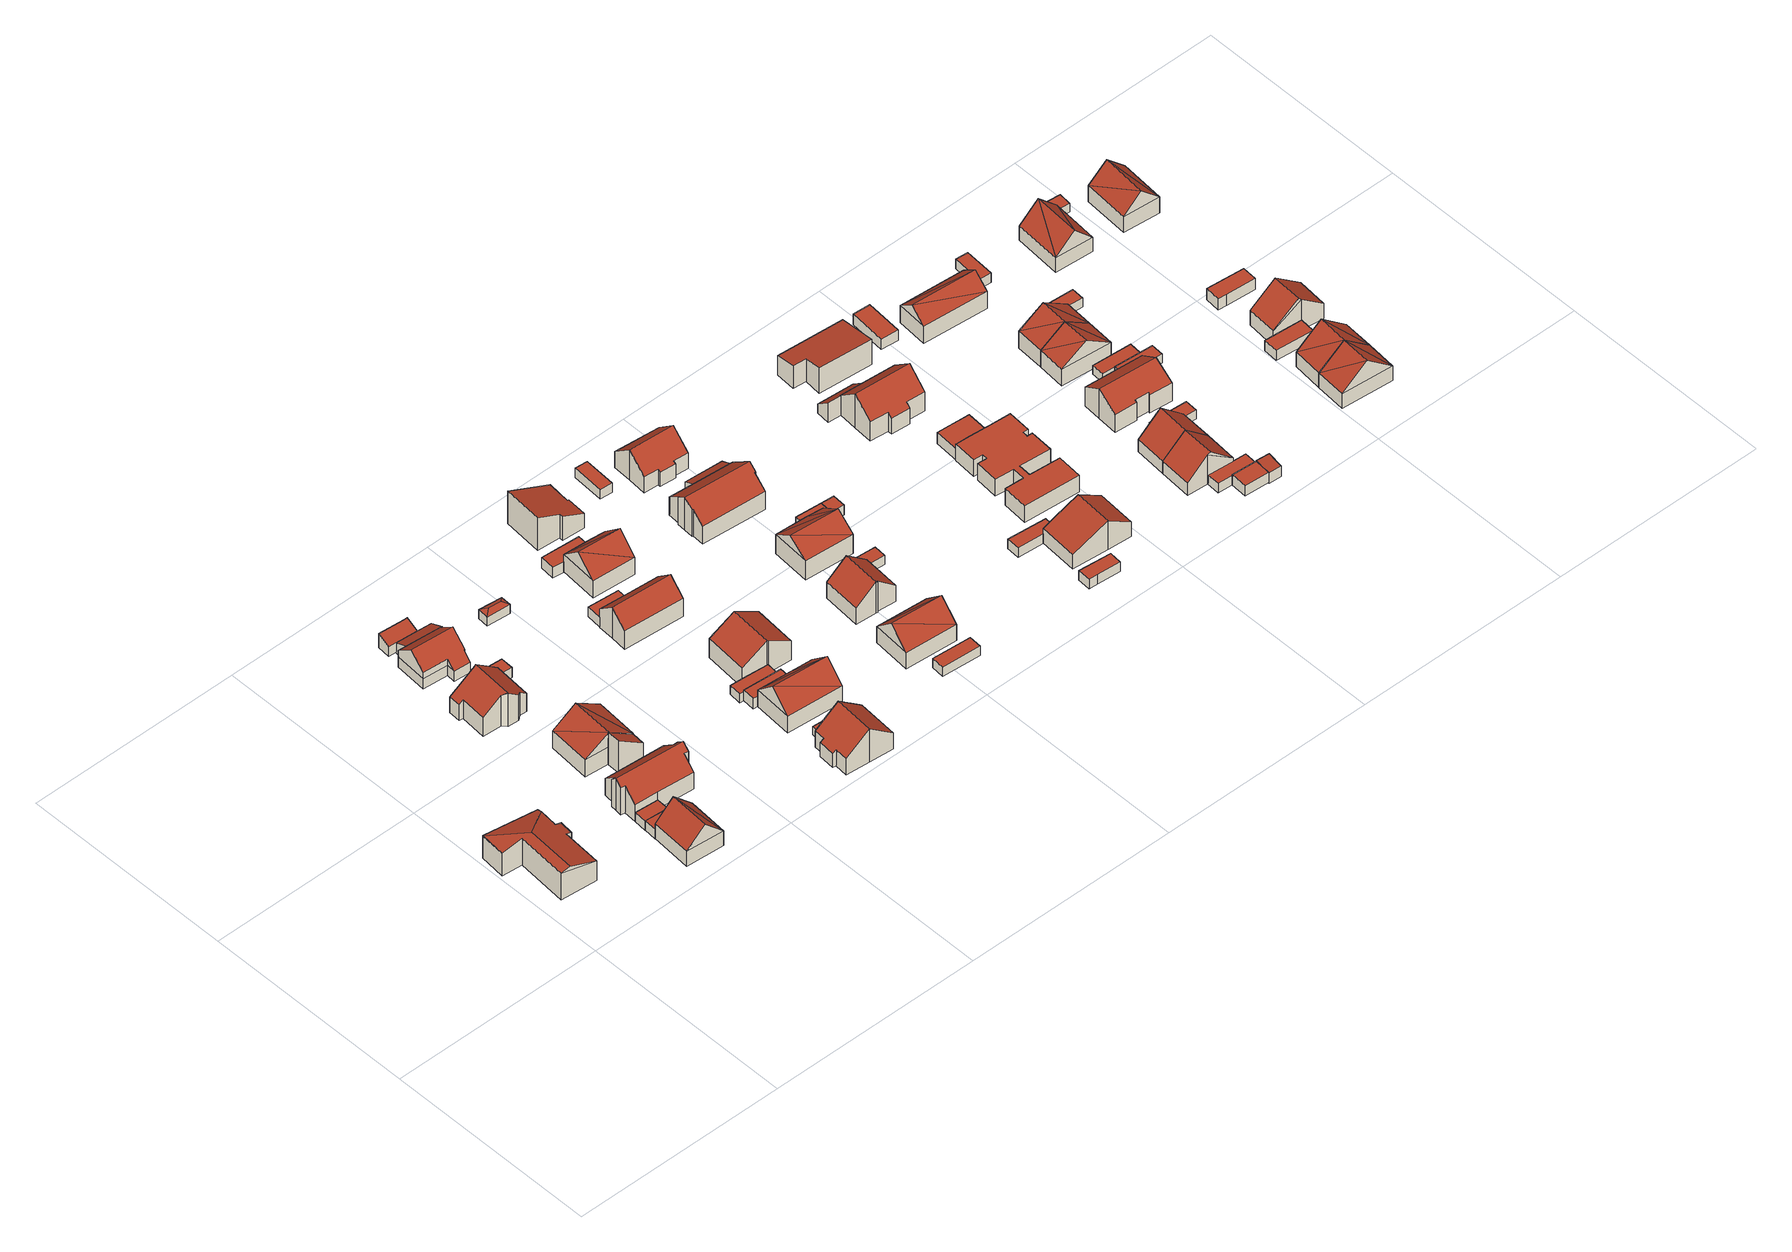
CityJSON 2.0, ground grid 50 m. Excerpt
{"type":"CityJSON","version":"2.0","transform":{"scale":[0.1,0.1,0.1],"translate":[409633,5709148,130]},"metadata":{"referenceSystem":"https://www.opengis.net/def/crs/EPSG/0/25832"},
"CityObjects":{
"building1":{"type":"Building","attributes":{"Gemeindeschluessel":"05978036","Geometrietyp2DReferenz":"3000","function":"31001_1000","roofType":"5000","measuredHeight":7.51},"geometry":[{"type":"MultiSurface","lod":"2","boundaries":[[[0,1,2,3]],[[1,4,5,2]],[[4,6,7,5]],[[6,8,9,7]],[[8,10,11,9]],[[10,12,13,11]],[[12,14,15,13]],[[14,16,17,15]],[[16,18,19,17]],[[18,0,3,19]],[[20,21,1,0,22]],[[16,14,23,20,22,18]],[[4,21,20,23,12,10,8,6]],[[14,12,23]],[[0,18,22]],[[4,1,21]],[[3,2,5,7,9,11,13,15,17,19]]],"semantics":{"surfaces":[{"type":"WallSurface"},{"type":"RoofSurface"},{"type":"GroundSurface"}],"values":[0,0,0,0,0,0,0,0,0,0,1,1,1,0,0,0,2]}}]},
"building2":{"type":"Building","attributes":{"Gemeindeschluessel":"05978036","Geometrietyp2DReferenz":"3000","function":"31001_1000","roofType":"5000","measuredHeight":8.28},"geometry":[{"type":"MultiSurface","lod":"2","boundaries":[[[24,25,26,27]],[[25,28,29,26]],[[28,30,31,29]],[[30,24,27,31]],[[32,33,24,30]],[[33,28,25]],[[28,33,32]],[[25,24,33]],[[30,28,32]],[[27,26,29,31]]],"semantics":{"surfaces":[{"type":"WallSurface"},{"type":"RoofSurface"},{"type":"GroundSurface"}],"values":[0,0,0,0,1,1,1,0,0,2]}}]},
"building3":{"type":"Building","attributes":{"Gemeindeschluessel":"05978036","Geometrietyp2DReferenz":"3000","function":"31001_2460","roofType":"1000","measuredHeight":2.38},"geometry":[{"type":"MultiSurface","lod":"2","boundaries":[[[34,35,36,37]],[[35,38,39,36]],[[38,40,41,39]],[[40,34,37,41]],[[40,38,35,34]],[[37,36,39,41]]],"semantics":{"surfaces":[{"type":"WallSurface"},{"type":"RoofSurface"},{"type":"GroundSurface"}],"values":[0,0,0,0,1,2]}}]},
"building4":{"type":"Building","attributes":{"Gemeindeschluessel":"05978036","Geometrietyp2DReferenz":"3000","function":"31001_2460","roofType":"1000","measuredHeight":2.46},"geometry":[{"type":"MultiSurface","lod":"2","boundaries":[[[42,43,44,45]],[[43,46,47,44]],[[46,48,49,47]],[[48,42,45,49]],[[48,46,43,42]],[[45,44,47,49]]],"semantics":{"surfaces":[{"type":"WallSurface"},{"type":"RoofSurface"},{"type":"GroundSurface"}],"values":[0,0,0,0,1,2]}}]},
"building5":{"type":"Building","attributes":{"Gemeindeschluessel":"05978036","Geometrietyp2DReferenz":"3000","function":"31001_1000","roofType":"3100","measuredHeight":8.38},"geometry":[{"type":"MultiSurface","lod":"2","boundaries":[[[50,51,36,52]],[[51,53,37,36]],[[53,54,55,37]],[[54,56,57,55]],[[56,58,59,57]],[[58,60,61,59]],[[60,62,63,61]],[[62,64,65,63]],[[64,66,67,65]],[[66,68,69,67]],[[68,70,71,69]],[[70,72,73,71]],[[72,74,75,73]],[[74,76,77,75]],[[76,50,52,77]],[[72,70,68,66,64,62,60,58]],[[58,56,54,53,51,50,76,74,72]],[[52,36,37,55,57,59,61,63,65,67,69,71,73,75,77]]],"semantics":{"surfaces":[{"type":"WallSurface"},{"type":"RoofSurface"},{"type":"GroundSurface"}],"values":[0,0,0,0,0,0,0,0,0,0,0,0,0,0,0,1,1,2]}}]},
"building6":{"type":"Building","attributes":{"Gemeindeschluessel":"05978036","Geometrietyp2DReferenz":"3000","function":"31001_1000","roofType":"5000","measuredHeight":8.73},"geometry":[{"type":"MultiSurface","lod":"2","boundaries":[[[78,79,80,81]],[[79,82,83,80]],[[82,84,85,83]],[[84,86,87,85]],[[86,88,89,87]],[[88,90,91,89]],[[90,92,93,91]],[[92,94,95,93]],[[94,96,97,95]],[[96,98,99,97]],[[98,78,81,99]],[[90,100,101,78,98,96,94,92]],[[84,82,79,101,100,88,86]],[[79,78,101]],[[90,88,100]],[[81,80,83,85,87,89,91,93,95,97,99]]],"semantics":{"surfaces":[{"type":"WallSurface"},{"type":"RoofSurface"},{"type":"GroundSurface"}],"values":[0,0,0,0,0,0,0,0,0,0,0,1,1,0,0,2]}}]},
"building7":{"type":"Building","attributes":{"Gemeindeschluessel":"05978036","Geometrietyp2DReferenz":"3000","function":"31001_1000","roofType":"5000","measuredHeight":8.29},"geometry":[{"type":"MultiSurface","lod":"2","boundaries":[[[102,103,104,105]],[[103,106,107,104]],[[106,108,109,107]],[[108,102,105,109]],[[110,108,106]],[[108,110,111]],[[103,111,110]],[[111,103,102]],[[102,108,111]],[[106,103,110]],[[105,104,107,109]]],"semantics":{"surfaces":[{"type":"WallSurface"},{"type":"RoofSurface"},{"type":"GroundSurface"}],"values":[0,0,0,0,1,1,1,1,0,0,2]}}]},
"building8":{"type":"Building","attributes":{"Gemeindeschluessel":"05978036","Geometrietyp2DReferenz":"3000","function":"31001_2460","roofType":"2100","measuredHeight":8.43},"geometry":[{"type":"MultiSurface","lod":"2","boundaries":[[[112,113,114,115]],[[113,116,117,114]],[[116,118,119,117]],[[118,112,115,119]],[[118,116,113,112]],[[115,114,117,119]]],"semantics":{"surfaces":[{"type":"WallSurface"},{"type":"RoofSurface"},{"type":"GroundSurface"}],"values":[0,0,0,0,1,2]}}]},
"building9":{"type":"Building","attributes":{"Gemeindeschluessel":"05978036","Geometrietyp2DReferenz":"3000","function":"31001_1000","roofType":"5000","measuredHeight":7.53},"geometry":[{"type":"MultiSurface","lod":"2","boundaries":[[[120,121,122,123]],[[121,124,125,122]],[[124,126,127,125]],[[126,128,129,127]],[[128,130,131,129]],[[130,132,133,131]],[[132,134,135,133]],[[134,136,137,135]],[[136,120,123,137]],[[138,139,140,141,142]],[[124,143,144,138,142,145,146,126]],[[126,146,128]],[[128,146,145,130]],[[130,145,142,141,132]],[[120,144,143,121]],[[136,139,138,144,120]],[[121,143,124]],[[132,141,140,134]],[[134,140,139,136]],[[123,122,125,127,129,131,133,135,137]]],"semantics":{"surfaces":[{"type":"WallSurface"},{"type":"RoofSurface"},{"type":"GroundSurface"}],"values":[0,0,0,0,0,0,0,0,0,1,1,0,0,0,0,0,0,0,0,2]}}]},
"building10":{"type":"Building","attributes":{"Gemeindeschluessel":"05978036","Geometrietyp2DReferenz":"3000","function":"31001_2460","roofType":"1000","measuredHeight":2.63},"geometry":[{"type":"MultiSurface","lod":"2","boundaries":[[[147,148,149,150]],[[148,151,152,149]],[[151,153,154,152]],[[153,155,156,154]],[[155,147,150,156]],[[155,153,151,148,147]],[[150,149,152,154,156]]],"semantics":{"surfaces":[{"type":"WallSurface"},{"type":"RoofSurface"},{"type":"GroundSurface"}],"values":[0,0,0,0,0,1,2]}}]},
"building11":{"type":"Building","attributes":{"Gemeindeschluessel":"05978036","Geometrietyp2DReferenz":"3000","function":"31001_2460","roofType":"2100","measuredHeight":3.67},"geometry":[{"type":"MultiSurface","lod":"2","boundaries":[[[157,158,159,160]],[[158,161,162,159]],[[161,163,164,162]],[[163,165,166,164]],[[165,157,160,166]],[[165,163,161,158,157]],[[160,159,162,164,166]]],"semantics":{"surfaces":[{"type":"WallSurface"},{"type":"RoofSurface"},{"type":"GroundSurface"}],"values":[0,0,0,0,0,1,2]}}]},
"building12":{"type":"Building","attributes":{"Gemeindeschluessel":"05978036","Geometrietyp2DReferenz":"3000","function":"31001_2460","roofType":"2100","measuredHeight":4.21},"geometry":[{"type":"MultiSurface","lod":"2","boundaries":[[[167,168,169,170]],[[168,171,172,169]],[[171,173,174,172]],[[173,175,176,174]],[[175,167,170,176]],[[175,173,171,168,167]],[[170,169,172,174,176]]],"semantics":{"surfaces":[{"type":"WallSurface"},{"type":"RoofSurface"},{"type":"GroundSurface"}],"values":[0,0,0,0,0,1,2]}}]},
"building13":{"type":"Building","attributes":{"Gemeindeschluessel":"05978036","Geometrietyp2DReferenz":"3000","function":"31001_9998","roofType":"5000","measuredHeight":2.93},"geometry":[{"type":"MultiSurface","lod":"2","boundaries":[[[177,178,179,180]],[[178,181,182,179]],[[181,183,184,182]],[[183,177,180,184]],[[185,186,183,181]],[[185,181,178]],[[186,185,178,177]],[[186,177,183]],[[180,179,182,184]]],"semantics":{"surfaces":[{"type":"WallSurface"},{"type":"RoofSurface"},{"type":"GroundSurface"}],"values":[0,0,0,0,1,1,1,1,2]}}]},
"building14":{"type":"Building","attributes":{"Gemeindeschluessel":"05978036","Geometrietyp2DReferenz":"3000","function":"31001_1000","roofType":"3100","measuredHeight":8.7},"geometry":[{"type":"MultiSurface","lod":"2","boundaries":[[[187,188,189,190]],[[188,191,192,189]],[[191,193,194,192]],[[193,195,196,194]],[[195,197,198,196]],[[197,199,200,198]],[[199,201,202,200]],[[201,203,204,202]],[[203,205,206,204]],[[205,207,208,206]],[[207,209,210,208]],[[209,187,190,210]],[[205,203,201,199,197]],[[197,195,193,191,188,187,209,207,205]],[[190,189,192,194,196,198,200,202,204,206,208,210]]],"semantics":{"surfaces":[{"type":"WallSurface"},{"type":"RoofSurface"},{"type":"GroundSurface"}],"values":[0,0,0,0,0,0,0,0,0,0,0,0,1,1,2]}}]},
"building15":{"type":"Building","attributes":{"Gemeindeschluessel":"05978036","Geometrietyp2DReferenz":"3000","function":"31001_2460","roofType":"1000","measuredHeight":2.17},"geometry":[{"type":"MultiSurface","lod":"2","boundaries":[[[211,212,213,196]],[[212,214,215,213]],[[214,216,200,215]],[[216,211,196,200]],[[216,214,212,211]],[[196,213,215,200]]],"semantics":{"surfaces":[{"type":"WallSurface"},{"type":"RoofSurface"},{"type":"GroundSurface"}],"values":[0,0,0,0,1,2]}}]},
"building16":{"type":"Building","attributes":{"Gemeindeschluessel":"05978036","Geometrietyp2DReferenz":"3000","function":"31001_2460","roofType":"1000","measuredHeight":2.73},"geometry":[{"type":"MultiSurface","lod":"2","boundaries":[[[217,218,219,220]],[[218,221,222,219]],[[221,223,224,222]],[[223,225,226,224]],[[225,217,220,226]],[[225,223,221,218,217]],[[220,219,222,224,226]]],"semantics":{"surfaces":[{"type":"WallSurface"},{"type":"RoofSurface"},{"type":"GroundSurface"}],"values":[0,0,0,0,0,1,2]}}]},
"building17":{"type":"Building","attributes":{"Gemeindeschluessel":"05978036","Geometrietyp2DReferenz":"3000","function":"31001_2460","roofType":"1000","measuredHeight":2.31},"geometry":[{"type":"MultiSurface","lod":"2","boundaries":[[[227,228,229,230]],[[228,231,232,229]],[[231,233,234,232]],[[233,235,236,234]],[[235,227,230,236]],[[235,233,231,228,227]],[[230,229,232,234,236]]],"semantics":{"surfaces":[{"type":"WallSurface"},{"type":"RoofSurface"},{"type":"GroundSurface"}],"values":[0,0,0,0,0,1,2]}}]},
"building18":{"type":"Building","attributes":{"Gemeindeschluessel":"05978036","Geometrietyp2DReferenz":"3000","function":"31001_1000","roofType":"5000","measuredHeight":8.7},"geometry":[{"type":"MultiSurface","lod":"2","boundaries":[[[237,238,224,226]],[[238,239,240,224]],[[239,241,242,240]],[[241,243,244,242]],[[243,237,226,244]],[[238,245,239]],[[237,245,238]],[[245,237,246]],[[246,241,245]],[[241,246,243]],[[241,239,245]],[[237,243,246]],[[226,224,240,242,244]]],"semantics":{"surfaces":[{"type":"WallSurface"},{"type":"RoofSurface"},{"type":"GroundSurface"}],"values":[0,0,0,0,0,1,1,1,1,1,0,0,2]}}]},
"building19":{"type":"Building","attributes":{"Gemeindeschluessel":"05978036","Geometrietyp2DReferenz":"3000","function":"31001_2460","roofType":"1000","measuredHeight":2.52},"geometry":[{"type":"MultiSurface","lod":"2","boundaries":[[[247,248,249,250]],[[248,251,252,249]],[[251,253,254,252]],[[253,247,250,254]],[[253,251,248,247]],[[250,249,252,254]]],"semantics":{"surfaces":[{"type":"WallSurface"},{"type":"RoofSurface"},{"type":"GroundSurface"}],"values":[0,0,0,0,1,2]}}]},
"building20":{"type":"Building","attributes":{"Gemeindeschluessel":"05978036","Geometrietyp2DReferenz":"3000","function":"31001_1000","roofType":"3100","measuredHeight":8.1},"geometry":[{"type":"MultiSurface","lod":"2","boundaries":[[[255,256,257,258]],[[256,259,260,257]],[[259,261,262,260]],[[261,263,264,262]],[[263,265,266,264]],[[265,267,268,266]],[[267,255,258,268]],[[263,261,259,256,255]],[[255,267,265,263]],[[258,257,260,262,264,266,268]]],"semantics":{"surfaces":[{"type":"WallSurface"},{"type":"RoofSurface"},{"type":"GroundSurface"}],"values":[0,0,0,0,0,0,0,1,1,2]}}]},
"building21":{"type":"Building","attributes":{"Gemeindeschluessel":"05978036","Geometrietyp2DReferenz":"3000","function":"31001_1000","roofType":"3100","measuredHeight":8.63},"geometry":[{"type":"MultiSurface","lod":"2","boundaries":[[[269,270,271,234]],[[270,272,232,271]],[[272,273,274,232]],[[273,275,276,274]],[[275,277,278,276]],[[277,279,280,278]],[[279,269,234,280]],[[275,273,272,270]],[[270,269,279,277,275]],[[234,271,232,274,276,278,280]]],"semantics":{"surfaces":[{"type":"WallSurface"},{"type":"RoofSurface"},{"type":"GroundSurface"}],"values":[0,0,0,0,0,0,0,1,1,2]}}]},
"building22":{"type":"Building","attributes":{"Gemeindeschluessel":"05978036","Geometrietyp2DReferenz":"3000","function":"31001_2460","roofType":"1000","measuredHeight":2.79},"geometry":[{"type":"MultiSurface","lod":"2","boundaries":[[[281,282,283,284]],[[282,285,286,283]],[[285,287,288,286]],[[287,289,290,288]],[[289,281,284,290]],[[289,287,285,282,281]],[[284,283,286,288,290]]],"semantics":{"surfaces":[{"type":"WallSurface"},{"type":"RoofSurface"},{"type":"GroundSurface"}],"values":[0,0,0,0,0,1,2]}}]},
"building23":{"type":"Building","attributes":{"Gemeindeschluessel":"05978036","Geometrietyp2DReferenz":"3000","function":"31001_1000","roofType":"3100","measuredHeight":8.66},"geometry":[{"type":"MultiSurface","lod":"2","boundaries":[[[291,292,293,294]],[[292,295,296,293]],[[295,297,298,296]],[[297,299,300,298]],[[299,291,294,300]],[[301,299,297,295]],[[295,302,301]],[[291,301,302]],[[302,292,291]],[[299,301,291]],[[292,302,295]],[[294,293,296,298,300]]],"semantics":{"surfaces":[{"type":"WallSurface"},{"type":"RoofSurface"},{"type":"GroundSurface"}],"values":[0,0,0,0,0,1,1,1,1,0,0,2]}}]},
"building24":{"type":"Building","attributes":{"Gemeindeschluessel":"05978036","Geometrietyp2DReferenz":"3000","function":"31001_1000","roofType":"2100","measuredHeight":8.68},"geometry":[{"type":"MultiSurface","lod":"2","boundaries":[[[303,304,305,306]],[[304,307,308,305]],[[307,309,310,308]],[[309,311,312,310]],[[311,313,314,312]],[[313,315,316,314]],[[315,317,318,316]],[[317,303,306,318]],[[317,315,313,311,309,307,304,303]],[[306,305,308,310,312,314,316,318]]],"semantics":{"surfaces":[{"type":"WallSurface"},{"type":"RoofSurface"},{"type":"GroundSurface"}],"values":[0,0,0,0,0,0,0,0,1,2]}}]},
"building25":{"type":"Building","attributes":{"Gemeindeschluessel":"05978036","Geometrietyp2DReferenz":"3000","function":"31001_2460","roofType":"1000","measuredHeight":2.39},"geometry":[{"type":"MultiSurface","lod":"2","boundaries":[[[319,320,321,322]],[[320,323,324,321]],[[323,325,326,324]],[[325,319,322,326]],[[325,323,320,319]],[[322,321,324,326]]],"semantics":{"surfaces":[{"type":"WallSurface"},{"type":"RoofSurface"},{"type":"GroundSurface"}],"values":[0,0,0,0,1,2]}}]},
"building26":{"type":"Building","attributes":{"Gemeindeschluessel":"05978036","Geometrietyp2DReferenz":"3000","function":"31001_1000","roofType":"3100","measuredHeight":8.46},"geometry":[{"type":"MultiSurface","lod":"2","boundaries":[[[327,328,329,330]],[[328,331,332,329]],[[331,333,334,332]],[[333,327,330,334]],[[331,328,335]],[[327,333,336]],[[327,335,328]],[[335,327,336]],[[336,331,335]],[[331,336,333]],[[330,329,332,334]]],"semantics":{"surfaces":[{"type":"WallSurface"},{"type":"RoofSurface"},{"type":"GroundSurface"}],"values":[0,0,0,0,0,0,1,1,1,1,2]}}]},
"building27":{"type":"Building","attributes":{"Gemeindeschluessel":"05978036","Geometrietyp2DReferenz":"3000","function":"31001_1000","roofType":"3100","measuredHeight":8.24},"geometry":[{"type":"MultiSurface","lod":"2","boundaries":[[[337,338,339,340]],[[338,341,342,339]],[[341,343,344,342]],[[343,345,346,344]],[[345,347,348,346]],[[347,349,350,348]],[[349,351,352,350]],[[351,337,340,352]],[[347,345,343,341]],[[341,338,337,351,349,347]],[[340,339,342,344,346,348,350,352]]],"semantics":{"surfaces":[{"type":"WallSurface"},{"type":"RoofSurface"},{"type":"GroundSurface"}],"values":[0,0,0,0,0,0,0,0,1,1,2]}}]},
"building28":{"type":"Building","attributes":{"Gemeindeschluessel":"05978036","Geometrietyp2DReferenz":"3000","function":"31001_2460","roofType":"1000","measuredHeight":2.37},"geometry":[{"type":"MultiSurface","lod":"2","boundaries":[[[353,354,355,356]],[[354,357,358,355]],[[357,359,360,358]],[[359,353,356,360]],[[359,357,354,353]],[[356,355,358,360]]],"semantics":{"surfaces":[{"type":"WallSurface"},{"type":"RoofSurface"},{"type":"GroundSurface"}],"values":[0,0,0,0,1,2]}}]},
"building29":{"type":"Building","attributes":{"Gemeindeschluessel":"05978036","Geometrietyp2DReferenz":"3000","function":"31001_1000","roofType":"5000","measuredHeight":8.17},"geometry":[{"type":"MultiSurface","lod":"2","boundaries":[[[361,362,363,364]],[[362,365,366,363]],[[365,367,368,366]],[[367,369,370,368]],[[369,361,364,370]],[[371,367,372]],[[367,371,369]],[[362,372,365]],[[361,372,362]],[[372,361,371]],[[367,365,372]],[[361,369,371]],[[364,363,366,368,370]]],"semantics":{"surfaces":[{"type":"WallSurface"},{"type":"RoofSurface"},{"type":"GroundSurface"}],"values":[0,0,0,0,0,1,1,1,1,1,0,0,2]}}]},
"building30":{"type":"Building","attributes":{"Gemeindeschluessel":"05978036","Geometrietyp2DReferenz":"3000","function":"31001_2460","roofType":"1000","measuredHeight":2.43},"geometry":[{"type":"MultiSurface","lod":"2","boundaries":[[[373,374,375,376]],[[374,377,378,375]],[[377,379,380,378]],[[379,373,376,380]],[[379,377,374,373]],[[376,375,378,380]]],"semantics":{"surfaces":[{"type":"WallSurface"},{"type":"RoofSurface"},{"type":"GroundSurface"}],"values":[0,0,0,0,1,2]}}]},
"building31":{"type":"Building","attributes":{"Gemeindeschluessel":"05978036","Geometrietyp2DReferenz":"3000","function":"31001_1000","roofType":"3100","measuredHeight":8.68},"geometry":[{"type":"MultiSurface","lod":"2","boundaries":[[[381,382,383,384]],[[382,385,386,383]],[[385,387,388,386]],[[387,389,390,388]],[[389,391,392,390]],[[391,393,394,392]],[[393,395,396,394]],[[395,397,398,396]],[[397,399,400,398]],[[399,401,402,400]],[[401,403,404,402]],[[403,405,406,404]],[[405,407,408,406]],[[407,409,410,408]],[[409,411,412,410]],[[411,381,384,412]],[[407,405,403,401,399,397,395,393]],[[393,391,389,387,385,382,381,411,409,407]],[[384,383,386,388,390,392,394,396,398,400,402,404,406,408,410,412]]],"semantics":{"surfaces":[{"type":"WallSurface"},{"type":"RoofSurface"},{"type":"GroundSurface"}],"values":[0,0,0,0,0,0,0,0,0,0,0,0,0,0,0,0,1,1,2]}}]},
"building32":{"type":"Building","attributes":{"Gemeindeschluessel":"05978036","Geometrietyp2DReferenz":"3000","function":"31001_1000","roofType":"3100","measuredHeight":7.96},"geometry":[{"type":"MultiSurface","lod":"2","boundaries":[[[413,414,415,416]],[[414,417,418,415]],[[417,419,420,418]],[[419,421,422,420]],[[421,423,424,422]],[[423,425,426,424]],[[425,427,428,426]],[[427,429,430,428]],[[429,431,432,430]],[[431,413,416,432]],[[427,425,423,421]],[[421,419,417,414,413,431,429,427]],[[416,415,418,420,422,424,426,428,430,432]]],"semantics":{"surfaces":[{"type":"WallSurface"},{"type":"RoofSurface"},{"type":"GroundSurface"}],"values":[0,0,0,0,0,0,0,0,0,0,1,1,2]}}]},
"building33":{"type":"Building","attributes":{"Gemeindeschluessel":"05978036","Geometrietyp2DReferenz":"3000","function":"31001_2460","roofType":"2100","measuredHeight":4.54},"geometry":[{"type":"MultiSurface","lod":"2","boundaries":[[[433,434,435,436]],[[434,437,438,435]],[[437,439,440,438]],[[439,433,436,440]],[[439,437,434,433]],[[436,435,438,440]]],"semantics":{"surfaces":[{"type":"WallSurface"},{"type":"RoofSurface"},{"type":"GroundSurface"}],"values":[0,0,0,0,1,2]}}]},
"building34":{"type":"Building","attributes":{"Gemeindeschluessel":"05978036","Geometrietyp2DReferenz":"3000","function":"51009_1610","roofType":"1000","measuredHeight":2.66},"geometry":[{"type":"MultiSurface","lod":"2","boundaries":[[[441,442,443,363]],[[442,444,445,443]],[[444,446,447,445]],[[446,448,366,447]],[[448,441,363,366]],[[448,446,444,442,441]],[[363,443,445,447,366]]],"semantics":{"surfaces":[{"type":"WallSurface"},{"type":"RoofSurface"},{"type":"GroundSurface"}],"values":[0,0,0,0,0,1,2]}}]},
"building35":{"type":"Building","attributes":{"Gemeindeschluessel":"05978036","Geometrietyp2DReferenz":"3000","function":"31001_9998","roofType":"1000","measuredHeight":2.62},"geometry":[{"type":"MultiSurface","lod":"2","boundaries":[[[446,444,449,450]],[[444,451,452,449]],[[451,453,454,452]],[[453,446,450,454]],[[453,451,444,446]],[[450,449,452,454]]],"semantics":{"surfaces":[{"type":"WallSurface"},{"type":"RoofSurface"},{"type":"GroundSurface"}],"values":[0,0,0,0,1,2]}}]},
"building36":{"type":"Building","attributes":{"Gemeindeschluessel":"05978036","Geometrietyp2DReferenz":"3000","function":"31001_2460","roofType":"1000","measuredHeight":2.56},"geometry":[{"type":"MultiSurface","lod":"2","boundaries":[[[455,456,457,458]],[[456,459,460,457]],[[459,461,462,460]],[[461,463,464,462]],[[463,455,458,464]],[[463,461,459,456,455]],[[458,457,460,462,464]]],"semantics":{"surfaces":[{"type":"WallSurface"},{"type":"RoofSurface"},{"type":"GroundSurface"}],"values":[0,0,0,0,0,1,2]}}]},
"building37":{"type":"Building","attributes":{"Gemeindeschluessel":"05978036","Geometrietyp2DReferenz":"3000","function":"31001_2460","roofType":"1000","measuredHeight":2.54},"geometry":[{"type":"MultiSurface","lod":"2","boundaries":[[[465,466,467,468]],[[466,469,470,467]],[[469,471,472,470]],[[471,473,474,472]],[[473,465,468,474]],[[473,471,469,466,465]],[[468,467,470,472,474]]],"semantics":{"surfaces":[{"type":"WallSurface"},{"type":"RoofSurface"},{"type":"GroundSurface"}],"values":[0,0,0,0,0,1,2]}}]},
"building38":{"type":"Building","attributes":{"Gemeindeschluessel":"05978036","Geometrietyp2DReferenz":"3000","function":"31001_1000","roofType":"3100","measuredHeight":7.47},"geometry":[{"type":"MultiSurface","lod":"2","boundaries":[[[475,476,477,478]],[[476,479,480,477]],[[479,481,482,480]],[[481,483,484,482]],[[483,485,486,484]],[[485,487,488,486]],[[487,475,478,488]],[[483,481,479,476]],[[476,475,487,485,483]],[[478,477,480,482,484,486,488]]],"semantics":{"surfaces":[{"type":"WallSurface"},{"type":"RoofSurface"},{"type":"GroundSurface"}],"values":[0,0,0,0,0,0,0,1,1,2]}}]},
"building39":{"type":"Building","attributes":{"Gemeindeschluessel":"05978036","Geometrietyp2DReferenz":"3000","function":"31001_2460","roofType":"2100","measuredHeight":5.22},"geometry":[{"type":"MultiSurface","lod":"2","boundaries":[[[489,490,491,492]],[[490,493,494,491]],[[493,495,496,494]],[[495,497,498,496]],[[497,499,500,498]],[[499,489,492,500]],[[499,497,495,493,490,489]],[[492,491,494,496,498,500]]],"semantics":{"surfaces":[{"type":"WallSurface"},{"type":"RoofSurface"},{"type":"GroundSurface"}],"values":[0,0,0,0,0,0,1,2]}}]},
"building40":{"type":"Building","attributes":{"Gemeindeschluessel":"05978036","Geometrietyp2DReferenz":"3000","function":"31001_1000","roofType":"1000","measuredHeight":4.38},"geometry":[{"type":"MultiSurface","lod":"2","boundaries":[[[501,502,503,504]],[[502,505,506,503]],[[505,507,508,506]],[[507,509,510,508]],[[509,511,512,510]],[[511,513,514,512]],[[513,515,516,514]],[[515,517,518,516]],[[517,519,520,518]],[[519,521,522,520]],[[521,523,524,522]],[[523,525,526,524]],[[525,527,528,526]],[[527,529,530,528]],[[529,531,532,530]],[[531,533,534,532]],[[533,535,536,534]],[[535,537,538,536]],[[537,539,540,538]],[[539,541,542,540]],[[541,543,544,542]],[[543,545,546,544]],[[545,501,504,546]],[[545,543,541,539,537,535,533,531,529,527,525,523,521,519,517,515,513,511,509,507,505,502,501]],[[504,503,506,508,510,512,514,516,518,520,522,524,526,528,530,532,534,536,538,540,542,544,546]]],"semantics":{"surfaces":[{"type":"WallSurface"},{"type":"RoofSurface"},{"type":"GroundSurface"}],"values":[0,0,0,0,0,0,0,0,0,0,0,0,0,0,0,0,0,0,0,0,0,0,0,1,2]}}]},
"building41":{"type":"Building","attributes":{"Gemeindeschluessel":"05978036","Geometrietyp2DReferenz":"3000","function":"31001_1000","roofType":"3100","measuredHeight":8.94},"geometry":[{"type":"MultiSurface","lod":"2","boundaries":[[[547,548,549,550]],[[548,551,552,549]],[[551,553,554,552]],[[553,555,556,554]],[[555,557,558,556]],[[557,559,560,558]],[[559,561,562,560]],[[561,563,564,562]],[[563,565,566,564]],[[565,567,568,566]],[[567,569,570,568]],[[569,547,550,570]],[[565,563,561,559,557,555]],[[555,553,551,548,547,569,567,565]],[[550,549,552,554,556,558,560,562,564,566,568,570]]],"semantics":{"surfaces":[{"type":"WallSurface"},{"type":"RoofSurface"},{"type":"GroundSurface"}],"values":[0,0,0,0,0,0,0,0,0,0,0,0,1,1,2]}}]},
"building42":{"type":"Building","attributes":{"Gemeindeschluessel":"05978036","Geometrietyp2DReferenz":"3000","function":"31001_9998","roofType":"1000","measuredHeight":2.89},"geometry":[{"type":"MultiSurface","lod":"2","boundaries":[[[571,572,573,574]],[[572,575,576,573]],[[575,577,578,576]],[[577,579,580,578]],[[579,581,582,580]],[[581,571,574,582]],[[581,579,577,575,572,571]],[[574,573,576,578,580,582]]],"semantics":{"surfaces":[{"type":"WallSurface"},{"type":"RoofSurface"},{"type":"GroundSurface"}],"values":[0,0,0,0,0,0,1,2]}}]},
"building43":{"type":"Building","attributes":{"Gemeindeschluessel":"05978036","Geometrietyp2DReferenz":"3000","function":"31001_1000","roofType":"2100","measuredHeight":6.67},"geometry":[{"type":"MultiSurface","lod":"2","boundaries":[[[583,584,585,586]],[[584,587,588,585]],[[587,589,590,588]],[[589,591,592,590]],[[591,593,594,592]],[[593,583,586,594]],[[593,591,589,587,584,583]],[[586,585,588,590,592,594]]],"semantics":{"surfaces":[{"type":"WallSurface"},{"type":"RoofSurface"},{"type":"GroundSurface"}],"values":[0,0,0,0,0,0,1,2]}}]},
"building44":{"type":"Building","attributes":{"Gemeindeschluessel":"05978036","Geometrietyp2DReferenz":"3000","function":"31001_1000","roofType":"5000","measuredHeight":8.05},"geometry":[{"type":"MultiSurface","lod":"2","boundaries":[[[595,596,597,598]],[[596,599,600,597]],[[599,601,602,600]],[[601,603,604,602]],[[603,595,598,604]],[[599,596,605,606]],[[601,606,605,595,603]],[[596,595,605]],[[601,599,606]],[[598,597,600,602,604]]],"semantics":{"surfaces":[{"type":"WallSurface"},{"type":"RoofSurface"},{"type":"GroundSurface"}],"values":[0,0,0,0,0,1,1,0,0,2]}}]},
"building45":{"type":"Building","attributes":{"Gemeindeschluessel":"05978036","Geometrietyp2DReferenz":"3000","function":"31001_2460","roofType":"1000","measuredHeight":2.41},"geometry":[{"type":"MultiSurface","lod":"2","boundaries":[[[607,608,602,609]],[[608,610,600,602]],[[610,611,612,600]],[[611,613,614,612]],[[613,607,609,614]],[[613,611,610,608,607]],[[609,602,600,612,614]]],"semantics":{"surfaces":[{"type":"WallSurface"},{"type":"RoofSurface"},{"type":"GroundSurface"}],"values":[0,0,0,0,0,1,2]}}]},
"building46":{"type":"Building","attributes":{"Gemeindeschluessel":"05978036","Geometrietyp2DReferenz":"3000","function":"51009_1610","roofType":"1000","measuredHeight":2.76},"geometry":[{"type":"MultiSurface","lod":"2","boundaries":[[[615,616,617,618]],[[616,619,620,617]],[[619,621,622,620]],[[621,615,618,622]],[[621,619,616,615]],[[618,617,620,622]]],"semantics":{"surfaces":[{"type":"WallSurface"},{"type":"RoofSurface"},{"type":"GroundSurface"}],"values":[0,0,0,0,1,2]}}]},
"building47":{"type":"Building","attributes":{"Gemeindeschluessel":"05978036","Geometrietyp2DReferenz":"3000","function":"31001_2460","roofType":"1000","measuredHeight":2.72},"geometry":[{"type":"MultiSurface","lod":"2","boundaries":[[[623,624,625,626]],[[624,627,628,625]],[[627,629,630,628]],[[629,623,626,630]],[[629,627,624,623]],[[626,625,628,630]]],"semantics":{"surfaces":[{"type":"WallSurface"},{"type":"RoofSurface"},{"type":"GroundSurface"}],"values":[0,0,0,0,1,2]}}]},
"building48":{"type":"Building","attributes":{"Gemeindeschluessel":"05978036","Geometrietyp2DReferenz":"3000","function":"31001_1000","roofType":"5000","measuredHeight":8.07},"geometry":[{"type":"MultiSurface","lod":"2","boundaries":[[[595,631,632,598]],[[631,633,634,632]],[[633,635,636,634]],[[635,596,597,636]],[[596,595,598,597]],[[605,637,633,631,595]],[[596,635,637,605]],[[635,633,637]],[[595,596,605]],[[598,632,634,636,597]]],"semantics":{"surfaces":[{"type":"WallSurface"},{"type":"RoofSurface"},{"type":"GroundSurface"}],"values":[0,0,0,0,0,1,1,0,0,2]}}]},
"building49":{"type":"Building","attributes":{"Gemeindeschluessel":"05978036","Geometrietyp2DReferenz":"3000","function":"31001_1310","roofType":"2100","measuredHeight":2.98},"geometry":[{"type":"MultiSurface","lod":"2","boundaries":[[[638,639,640,641]],[[639,642,643,640]],[[642,644,645,643]],[[644,646,647,645]],[[646,638,641,647]],[[646,644,642,639,638]],[[641,640,643,645,647]]],"semantics":{"surfaces":[{"type":"WallSurface"},{"type":"RoofSurface"},{"type":"GroundSurface"}],"values":[0,0,0,0,0,1,2]}}]},
"building50":{"type":"Building","attributes":{"Gemeindeschluessel":"05978036","Geometrietyp2DReferenz":"3000","function":"31001_2460","roofType":"1000","measuredHeight":2.33},"geometry":[{"type":"MultiSurface","lod":"2","boundaries":[[[648,649,650,634]],[[649,651,652,650]],[[651,653,654,652]],[[653,655,636,654]],[[655,648,634,636]],[[655,653,651,649,648]],[[634,650,652,654,636]]],"semantics":{"surfaces":[{"type":"WallSurface"},{"type":"RoofSurface"},{"type":"GroundSurface"}],"values":[0,0,0,0,0,1,2]}}]},
"building51":{"type":"Building","attributes":{"Gemeindeschluessel":"05978036","Geometrietyp2DReferenz":"3000","function":"31001_1000","roofType":"3100","measuredHeight":7.66},"geometry":[{"type":"MultiSurface","lod":"2","boundaries":[[[656,657,658,659]],[[657,660,661,658]],[[660,662,663,661]],[[662,664,665,663]],[[664,666,667,665]],[[666,668,669,667]],[[668,670,671,669]],[[670,672,673,671]],[[672,674,675,673]],[[674,656,659,675]],[[670,668,666,664]],[[664,662,660,657,656,674,672,670]],[[659,658,661,663,665,667,669,671,673,675]]],"semantics":{"surfaces":[{"type":"WallSurface"},{"type":"RoofSurface"},{"type":"GroundSurface"}],"values":[0,0,0,0,0,0,0,0,0,0,1,1,2]}}]},
"building52":{"type":"Building","attributes":{"Gemeindeschluessel":"05978036","Geometrietyp2DReferenz":"3000","function":"31001_1000","roofType":"3100","measuredHeight":7.44},"geometry":[{"type":"MultiSurface","lod":"2","boundaries":[[[676,677,678,679]],[[677,680,681,678]],[[680,682,683,681]],[[682,676,679,683]],[[680,677,684]],[[676,682,685]],[[684,676,685]],[[676,684,677]],[[680,685,682]],[[685,680,684]],[[679,678,681,683]]],"semantics":{"surfaces":[{"type":"WallSurface"},{"type":"RoofSurface"},{"type":"GroundSurface"}],"values":[0,0,0,0,0,0,1,1,1,1,2]}}]},
"building53":{"type":"Building","attributes":{"Gemeindeschluessel":"05978036","Geometrietyp2DReferenz":"3000","function":"31001_1000","roofType":"3100","measuredHeight":8.41},"geometry":[{"type":"MultiSurface","lod":"2","boundaries":[[[686,687,688,689]],[[687,690,691,688]],[[690,692,693,691]],[[692,686,689,693]],[[690,687,694]],[[686,692,695]],[[695,687,686]],[[687,695,694]],[[692,694,695]],[[694,692,690]],[[689,688,691,693]]],"semantics":{"surfaces":[{"type":"WallSurface"},{"type":"RoofSurface"},{"type":"GroundSurface"}],"values":[0,0,0,0,0,0,1,1,1,1,2]}}]},
"building54":{"type":"Building","attributes":{"Gemeindeschluessel":"05978036","Geometrietyp2DReferenz":"3000","function":"31001_1000","roofType":"3100","measuredHeight":8.39},"geometry":[{"type":"MultiSurface","lod":"2","boundaries":[[[692,696,697,693]],[[696,698,699,697]],[[698,686,689,699]],[[686,692,693,689]],[[698,696,700]],[[692,686,695]],[[696,695,700]],[[695,696,692]],[[700,686,698]],[[686,700,695]],[[693,697,699,689]]],"semantics":{"surfaces":[{"type":"WallSurface"},{"type":"RoofSurface"},{"type":"GroundSurface"}],"values":[0,0,0,0,0,0,1,1,1,1,2]}}]},
"building55":{"type":"Building","attributes":{"Gemeindeschluessel":"05978036","Geometrietyp2DReferenz":"3000","function":"31001_2460","roofType":"1000","measuredHeight":2.28},"geometry":[{"type":"MultiSurface","lod":"2","boundaries":[[[701,702,703,704]],[[702,705,706,703]],[[705,707,708,706]],[[707,701,704,708]],[[707,705,702,701]],[[704,703,706,708]]],"semantics":{"surfaces":[{"type":"WallSurface"},{"type":"RoofSurface"},{"type":"GroundSurface"}],"values":[0,0,0,0,1,2]}}]},
"building56":{"type":"Building","attributes":{"Gemeindeschluessel":"05978036","Geometrietyp2DReferenz":"3000","function":"31001_2460","roofType":"1000","measuredHeight":2.31},"geometry":[{"type":"MultiSurface","lod":"2","boundaries":[[[709,710,711,712]],[[710,713,714,711]],[[713,715,716,714]],[[715,709,712,716]],[[715,713,710,709]],[[712,711,714,716]]],"semantics":{"surfaces":[{"type":"WallSurface"},{"type":"RoofSurface"},{"type":"GroundSurface"}],"values":[0,0,0,0,1,2]}}]},
"building57":{"type":"Building","attributes":{"Gemeindeschluessel":"05978036","Geometrietyp2DReferenz":"3000","function":"31001_2460","roofType":"1000","measuredHeight":2.41},"geometry":[{"type":"MultiSurface","lod":"2","boundaries":[[[717,718,719,720]],[[718,721,722,719]],[[721,723,724,722]],[[723,717,720,724]],[[723,721,718,717]],[[720,719,722,724]]],"semantics":{"surfaces":[{"type":"WallSurface"},{"type":"RoofSurface"},{"type":"GroundSurface"}],"values":[0,0,0,0,1,2]}}]},
"building58":{"type":"Building","attributes":{"Gemeindeschluessel":"05978036","Geometrietyp2DReferenz":"3000","function":"31001_2460","roofType":"1000","measuredHeight":2.51},"geometry":[{"type":"MultiSurface","lod":"2","boundaries":[[[725,726,727,728]],[[726,729,730,727]],[[729,731,732,730]],[[731,725,728,732]],[[731,729,726,725]],[[728,727,730,732]]],"semantics":{"surfaces":[{"type":"WallSurface"},{"type":"RoofSurface"},{"type":"GroundSurface"}],"values":[0,0,0,0,1,2]}}]},
"building59":{"type":"Building","attributes":{"Gemeindeschluessel":"05978036","Geometrietyp2DReferenz":"3000","function":"31001_1000","roofType":"3100","measuredHeight":8.86},"geometry":[{"type":"MultiSurface","lod":"2","boundaries":[[[733,734,735,736]],[[734,737,738,735]],[[737,739,740,738]],[[739,733,736,740]],[[737,734,741]],[[733,739,742]],[[742,734,733]],[[734,742,741]],[[739,741,742]],[[741,739,737]],[[736,735,738,740]]],"semantics":{"surfaces":[{"type":"WallSurface"},{"type":"RoofSurface"},{"type":"GroundSurface"}],"values":[0,0,0,0,0,0,1,1,1,1,2]}}]},
"building60":{"type":"Building","attributes":{"Gemeindeschluessel":"05978036","Geometrietyp2DReferenz":"3000","function":"31001_2460","roofType":"1000","measuredHeight":2.68},"geometry":[{"type":"MultiSurface","lod":"2","boundaries":[[[743,744,745,746]],[[744,747,748,745]],[[747,749,750,748]],[[749,751,752,750]],[[751,743,746,752]],[[751,749,747,744,743]],[[746,745,748,750,752]]],"semantics":{"surfaces":[{"type":"WallSurface"},{"type":"RoofSurface"},{"type":"GroundSurface"}],"values":[0,0,0,0,0,1,2]}}]},
"building61":{"type":"Building","attributes":{"Gemeindeschluessel":"05978036","Geometrietyp2DReferenz":"3000","function":"31001_1000","roofType":"3100","measuredHeight":8.92},"geometry":[{"type":"MultiSurface","lod":"2","boundaries":[[[739,753,754,740]],[[753,755,756,754]],[[755,733,736,756]],[[733,739,740,736]],[[755,753,757]],[[739,733,742]],[[753,742,757]],[[742,753,739]],[[757,733,755]],[[733,757,742]],[[740,754,756,736]]],"semantics":{"surfaces":[{"type":"WallSurface"},{"type":"RoofSurface"},{"type":"GroundSurface"}],"values":[0,0,0,0,0,0,1,1,1,1,2]}}]},
"building62":{"type":"Building","attributes":{"Gemeindeschluessel":"05978036","Geometrietyp2DReferenz":"3000","function":"31001_1000","roofType":"3100","measuredHeight":8.27},"geometry":[{"type":"MultiSurface","lod":"2","boundaries":[[[758,759,760,761]],[[759,762,763,760]],[[762,764,765,763]],[[764,758,761,765]],[[762,759,766]],[[758,764,767]],[[766,758,767]],[[758,766,759]],[[762,767,764]],[[767,762,766]],[[761,760,763,765]]],"semantics":{"surfaces":[{"type":"WallSurface"},{"type":"RoofSurface"},{"type":"GroundSurface"}],"values":[0,0,0,0,0,0,1,1,1,1,2]}}]},
"building63":{"type":"Building","attributes":{"Gemeindeschluessel":"05978036","Geometrietyp2DReferenz":"3000","function":"31001_1000","roofType":"5000","measuredHeight":8.8},"geometry":[{"type":"MultiSurface","lod":"2","boundaries":[[[768,769,770,748]],[[769,771,772,770]],[[771,773,774,772]],[[773,775,750,774]],[[775,768,748,750]],[[775,773,771,776,777]],[[777,776,769,768]],[[771,769,776]],[[768,775,777]],[[748,770,772,774,750]]],"semantics":{"surfaces":[{"type":"WallSurface"},{"type":"RoofSurface"},{"type":"GroundSurface"}],"values":[0,0,0,0,0,1,1,0,0,2]}}]},
"building64":{"type":"Building","attributes":{"Gemeindeschluessel":"05978036","Geometrietyp2DReferenz":"3000","function":"31001_2460","roofType":"1000","measuredHeight":2.84},"geometry":[{"type":"MultiSurface","lod":"2","boundaries":[[[778,779,780,781]],[[779,782,783,780]],[[782,784,785,783]],[[784,786,787,785]],[[786,778,781,787]],[[786,784,782,779,778]],[[781,780,783,785,787]]],"semantics":{"surfaces":[{"type":"WallSurface"},{"type":"RoofSurface"},{"type":"GroundSurface"}],"values":[0,0,0,0,0,1,2]}}]},
"building65":{"type":"Building","attributes":{"Gemeindeschluessel":"05978036","Geometrietyp2DReferenz":"3000","function":"31001_1310","roofType":"1000","measuredHeight":2.29},"geometry":[{"type":"MultiSurface","lod":"2","boundaries":[[[788,789,790,791]],[[789,792,793,790]],[[792,794,795,793]],[[794,788,791,795]],[[794,792,789,788]],[[791,790,793,795]]],"semantics":{"surfaces":[{"type":"WallSurface"},{"type":"RoofSurface"},{"type":"GroundSurface"}],"values":[0,0,0,0,1,2]}}]},
"building66":{"type":"Building","attributes":{"Gemeindeschluessel":"05978036","Geometrietyp2DReferenz":"3000","function":"31001_1000","roofType":"3100","measuredHeight":8.41},"geometry":[{"type":"MultiSurface","lod":"2","boundaries":[[[796,797,798,799]],[[797,800,801,798]],[[800,802,803,801]],[[802,796,799,803]],[[800,797,804]],[[796,802,805]],[[805,797,796]],[[797,805,804]],[[802,804,805]],[[804,802,800]],[[799,798,801,803]]],"semantics":{"surfaces":[{"type":"WallSurface"},{"type":"RoofSurface"},{"type":"GroundSurface"}],"values":[0,0,0,0,0,0,1,1,1,1,2]}}]}
},
"vertices":[
[14,325,66],[144,314,55],[144,314,7],[14,325,7],[139,260,58],[139,260,7],[153,259,54],[153,259,7],[150,227,53],[150,227,7],[137,228,58],[137,228,7],[130,136,58],[130,136,7],[46,143,77],[46,143,7],[56,261,77],[56,261,7],[9,265,66],[9,265,7],[76,257,82],[143,303,58],[14,324,66],[67,141,82],
[280,137,54],[368,130,54],[368,130,15],[280,137,15],[361,36,54],[361,36,15],[273,43,54],[273,43,15],[317,39,98],[324,134,98],
[285,197,37],[339,193,37],[339,193,13],[285,197,13],[337,163,37],[337,163,13],[282,167,37],[282,167,13],
[280,137,39],[282,167,39],[282,167,14],[280,137,14],[362,160,39],[362,160,14],[360,131,39],[360,131,14],
[424,186,57],[339,193,57],[424,186,13],[285,197,57],[287,227,84],[287,227,13],[277,228,84],[277,228,13],[279,243,97],[279,243,13],[280,257,84],[280,257,13],[289,256,84],[289,256,13],[292,287,57],[292,287,13],[431,276,57],[431,276,13],[429,246,83],[429,246,13],[439,246,83],[439,246,13],[438,230,97],[438,230,13],[437,214,83],[437,214,13],[427,215,83],[427,215,13],
[289,643,96],[344,639,58],[344,639,10],[289,643,10],[337,552,58],[337,552,10],[321,553,70],[321,553,10],[310,544,78],[310,544,10],[285,546,97],[285,546,10],[276,556,91],[276,556,10],[233,559,58],[233,559,10],[238,619,58],[238,619,10],[228,620,51],[228,620,10],[230,648,51],[230,648,10],[284,547,98],[292,643,98],
[297,347,58],[305,446,58],[305,446,13],[297,347,13],[419,437,58],[419,437,13],[411,338,58],[411,338,13],[361,442,96],[353,342,96],
[408,308,56],[349,312,98],[349,312,14],[408,308,14],[351,342,98],[351,342,14],[411,338,56],[411,338,14],
[336,721,35],[334,721,35],[334,721,8],[336,721,8],[332,701,35],[332,701,8],[293,704,35],[293,704,8],[295,724,35],[295,724,8],[237,729,35],[237,729,8],[243,803,35],[243,803,8],[264,801,35],[264,801,8],[342,795,35],[342,795,8],[339,757,83],[342,795,52],[264,801,52],[243,803,52],[240,765,83],[334,721,52],[336,721,52],[237,729,52],[295,724,52],
[289,643,37],[292,673,37],[292,673,11],[289,643,11],[380,666,37],[380,666,11],[378,636,37],[378,636,11],[344,639,37],[344,639,11],
[250,837,32],[252,867,44],[252,867,7],[250,837,7],[313,862,44],[313,862,7],[320,862,44],[320,862,7],[318,832,32],[318,832,7],
[264,801,50],[267,836,32],[267,836,7],[264,801,7],[351,829,32],[351,829,7],[348,795,50],[348,795,7],[342,795,50],[342,795,7],
[438,792,36],[492,787,36],[492,787,13],[438,792,13],[490,762,36],[490,762,13],[436,766,36],[436,766,13],[479,775,42],[450,778,42],
[648,45,57],[651,83,57],[651,83,21],[648,45,21],[659,82,63],[659,82,21],[661,107,63],[661,107,21],[677,106,77],[677,106,21],[716,103,108],[716,103,21],[767,99,67],[767,99,21],[772,98,63],[772,98,21],[765,4,63],[765,4,21],[709,9,108],[709,9,21],[653,13,63],[653,13,21],[656,44,63],[656,44,21],
[677,106,42],[680,135,42],[680,135,21],[769,128,42],[769,128,21],[767,99,42],
[644,259,50],[646,288,50],[646,288,23],[644,259,23],[735,281,50],[735,281,23],[733,252,50],[733,252,23],[654,258,50],[654,258,23],
[638,290,43],[641,319,43],[641,319,20],[638,290,20],[670,317,43],[670,317,20],[731,312,43],[731,312,20],[728,282,43],[728,282,20],
[654,258,67],[733,252,67],[784,248,67],[784,248,23],[777,158,67],[777,158,23],[647,168,67],[647,168,23],[780,202,110],[651,213,110],
[582,615,47],[585,650,47],[585,650,22],[582,615,22],[657,644,47],[657,644,22],[654,609,47],[654,609,22],
[580,578,102],[582,615,69],[582,615,21],[580,578,21],[654,609,69],[654,609,21],[722,604,69],[722,604,21],[719,567,102],[719,567,21],[716,529,69],[716,529,21],[577,540,69],[577,540,21],
[731,312,105],[729,312,106],[729,312,20],[670,317,69],[678,417,70],[678,417,20],[737,412,106],[737,412,20],[795,407,70],[795,407,20],[787,308,69],[787,308,20],
[610,774,44],[613,808,44],[613,808,16],[610,774,16],[702,801,44],[702,801,16],[700,766,44],[700,766,16],[635,771,44],[635,771,16],
[727,674,64],[628,682,64],[628,682,19],[727,674,19],[635,771,64],[635,771,19],[700,766,64],[700,766,19],[734,763,64],[734,763,19],[731,719,106],[631,726,106],
[748,930,56],[744,878,55],[744,878,15],[748,930,15],[748,878,54],[748,878,15],[745,832,54],[745,832,15],[693,836,77],[693,836,15],[693,844,77],[693,844,15],[640,848,101],[640,848,15],[648,938,101],[648,938,15],
[963,109,50],[1052,102,50],[1052,102,26],[963,109,26],[1050,72,50],[1050,72,26],[960,79,50],[960,79,26],
[933,231,65],[1052,222,65],[1052,222,23],[933,231,23],[1046,133,65],[1046,133,23],[926,142,65],[926,142,23],[1049,177,108],[929,187,108],
[989,290,104],[988,287,104],[988,287,24],[989,290,24],[985,288,106],[985,288,24],[937,291,66],[937,291,24],[945,381,66],[945,381,24],[992,378,106],[992,378,24],[1040,374,66],[1040,374,24],[1033,286,66],[1033,286,24],
[848,866,39],[819,868,39],[819,868,15],[848,866,15],[824,943,39],[824,943,15],[853,941,39],[853,941,15],
[957,535,71],[1030,530,71],[1030,530,21],[957,535,21],[1070,526,71],[1070,526,21],[1063,436,71],[1063,436,21],[950,445,71],[950,445,21],[953,490,103],[1067,481,103],
[1086,400,49],[1084,371,49],[1084,371,25],[1086,400,25],[994,378,49],[994,378,25],[997,407,49],[997,407,25],
[883,747,65],[943,742,65],[943,742,18],[883,747,18],[1031,735,65],[1031,735,18],[1033,735,65],[1033,735,18],[1030,703,90],[1030,703,18],[1033,703,90],[1033,703,18],[1031,685,104],[1031,685,18],[1030,668,90],[1030,668,18],[1027,668,90],[1027,668,18],[1025,636,65],[1025,636,18],[876,648,65],[876,648,18],[878,676,87],[878,676,18],[875,676,88],[875,676,18],[877,698,104],[877,698,18],[878,718,88],[878,718,18],[881,718,88],[881,718,18],
[960,813,53],[923,816,53],[923,816,16],[960,813,16],[923,821,57],[923,821,16],[890,824,57],[890,824,16],[893,867,96],[893,867,16],[896,911,57],[896,911,16],[1001,902,57],[1001,902,16],[997,859,96],[997,859,16],[994,815,57],[994,815,16],[960,818,57],[960,818,16],
[1034,765,45],[1031,735,62],[1031,735,17],[1034,765,17],[943,742,62],[943,742,17],[946,772,45],[946,772,17],
[1030,530,48],[1032,560,48],[1032,560,21],[1092,555,48],[1092,555,21],[1090,525,48],[1090,525,21],[1070,526,48],
[1092,555,22],[1090,525,22],[1122,552,48],[1122,552,22],[1120,522,48],[1120,522,22],
[1309,52,66],[1311,82,66],[1311,82,41],[1309,52,41],[1386,75,66],[1386,75,41],[1383,46,66],[1383,46,41],[1330,50,66],[1330,50,41],
[1270,205,64],[1272,235,64],[1272,235,39],[1270,205,39],[1361,227,64],[1361,227,39],[1359,198,64],[1359,198,39],[1329,200,64],[1329,200,39],
[1359,198,92],[1413,194,116],[1413,194,41],[1359,198,41],[1469,190,79],[1469,190,41],[1462,100,79],[1462,100,41],[1406,104,116],[1406,104,41],[1322,111,79],[1322,111,41],[1329,200,79],[1329,200,41],
[1289,713,83],[1259,715,83],[1259,715,31],[1289,713,31],[1262,747,55],[1262,747,31],[1347,741,55],[1347,741,31],[1344,711,81],[1344,711,31],[1289,715,81],[1289,715,31],
[1350,354,82],[1355,408,82],[1355,408,38],[1350,354,38],[1376,406,82],[1376,406,38],[1377,418,82],[1377,418,38],[1356,420,82],[1356,420,38],[1360,474,82],[1360,474,38],[1363,473,82],[1363,473,38],[1394,471,82],[1394,471,38],[1440,467,82],[1440,467,38],[1490,463,82],[1490,463,38],[1486,409,82],[1486,409,38],[1474,410,82],[1474,410,38],[1473,398,82],[1473,398,38],[1485,397,82],[1485,397,38],[1481,343,82],[1481,343,38],[1408,349,82],[1408,349,38],[1406,320,82],[1406,320,38],[1478,314,82],[1478,314,38],[1473,255,82],[1473,255,38],[1343,265,82],[1343,265,38],[1348,324,82],[1348,324,38],[1391,321,82],[1391,321,38],[1393,350,82],[1393,350,38],
[1368,608,73],[1325,611,73],[1325,611,32],[1368,608,32],[1325,621,82],[1325,621,32],[1282,625,82],[1282,625,32],[1286,670,121],[1286,670,32],[1289,713,84],[1289,713,32],[1289,715,82],[1289,715,32],[1344,711,82],[1344,711,32],[1419,705,82],[1419,705,32],[1416,660,121],[1416,660,32],[1412,614,82],[1412,614,32],[1369,618,82],[1369,618,32],
[1363,473,64],[1368,533,64],[1368,533,35],[1363,473,35],[1398,531,64],[1398,531,35],[1444,527,64],[1444,527,35],[1440,467,64],[1440,467,35],[1394,471,64],[1394,471,35],
[1274,828,88],[1277,874,80],[1277,874,29],[1274,828,29],[1432,861,80],[1432,861,29],[1425,774,96],[1425,774,29],[1301,785,96],[1301,785,29],[1305,825,88],[1305,825,29],
[1618,182,74],[1727,174,74],[1727,174,42],[1618,182,42],[1721,99,74],[1721,99,42],[1661,104,118],[1661,104,42],[1612,107,74],[1612,107,42],[1672,178,123],[1667,103,123],
[1659,74,66],[1661,104,66],[1659,74,42],[1721,99,66],[1751,97,66],[1751,97,42],[1749,67,66],[1749,67,42],
[1693,71,69],[1750,67,69],[1750,67,42],[1693,71,42],[1747,29,69],[1747,29,42],[1690,33,69],[1690,33,42],
[1506,788,55],[1466,792,55],[1466,792,28],[1506,788,28],[1473,877,55],[1473,877,28],[1513,874,55],[1513,874,28],
[1624,256,74],[1624,256,42],[1673,253,118],[1673,253,42],[1732,248,74],[1732,248,42],[1678,252,123],
[1747,28,68],[1747,29,68],[1747,29,41],[1747,28,41],[1750,67,71],[1750,67,41],[1780,64,71],[1780,64,41],[1776,26,68],[1776,26,41],
[1673,253,65],[1676,282,65],[1676,282,42],[1765,275,65],[1765,275,42],[1763,246,65],[1763,246,42],[1732,248,65],
[1714,324,87],[1682,327,87],[1682,327,37],[1714,324,37],[1682,322,84],[1682,322,37],[1630,326,84],[1630,326,37],[1634,374,114],[1634,374,37],[1637,416,87],[1637,416,37],[1773,405,87],[1773,405,37],[1769,363,114],[1769,363,37],[1766,315,84],[1766,315,37],[1713,320,84],[1713,320,37],
[1682,734,78],[1532,746,78],[1532,746,33],[1682,734,33],[1538,817,78],[1538,817,33],[1688,805,78],[1688,805,33],[1535,781,107],[1685,769,107],
[1764,541,79],[1759,476,79],[1759,476,35],[1764,541,35],[1643,486,79],[1643,486,35],[1648,550,79],[1648,550,35],[1701,481,119],[1706,546,119],
[1653,615,79],[1653,615,35],[1769,606,79],[1769,606,35],[1711,611,119],
[1797,463,58],[1795,434,58],[1795,434,35],[1797,463,35],[1705,441,58],[1705,441,35],[1707,470,58],[1707,470,35],
[1823,431,60],[1821,402,60],[1821,402,36],[1823,431,36],[1731,409,60],[1731,409,36],[1733,438,60],[1733,438,36],
[1727,649,59],[1816,642,59],[1816,642,35],[1727,649,35],[1814,613,59],[1814,613,35],[1724,620,59],[1724,620,35],
[1712,853,56],[1741,850,56],[1741,850,31],[1712,853,31],[1736,781,56],[1736,781,31],[1706,783,56],[1706,783,31],
[2109,142,78],[2103,72,78],[2103,72,40],[2109,142,40],[1983,82,78],[1983,82,40],[1989,152,78],[1989,152,40],[2043,77,129],[2049,147,129],
[1979,259,67],[1982,293,67],[1982,293,40],[1979,259,40],[2002,291,67],[2002,291,40],[2069,286,67],[2069,286,40],[2066,251,67],[2066,251,40],
[1996,222,78],[1996,222,40],[2115,212,78],[2115,212,40],[2055,217,129],
[1938,818,72],[1929,709,72],[1929,709,34],[1938,818,34],[1841,716,72],[1841,716,34],[1849,825,72],[1849,825,34],[1885,712,117],[1893,821,117],
[2002,291,79],[2008,361,79],[2008,361,40],[2127,351,79],[2127,351,40],[2121,281,79],[2121,281,40],[2069,286,121],[2067,356,128],[2062,286,128],
[1993,433,67],[1996,468,67],[1996,468,38],[1993,433,38],[2083,460,67],[2083,460,38],[2081,426,67],[2081,426,38],[2013,431,67],[2013,431,38],
[1921,850,57],[1972,845,57],[1972,845,34],[1921,850,34],[1969,816,57],[1969,816,34],[1918,820,57],[1918,820,34],
[2099,804,77],[2090,699,77],[2090,699,35],[2099,804,35],[2005,706,77],[2005,706,35],[2013,812,77],[2013,812,35],[2047,703,119],[2056,808,119]
]}
